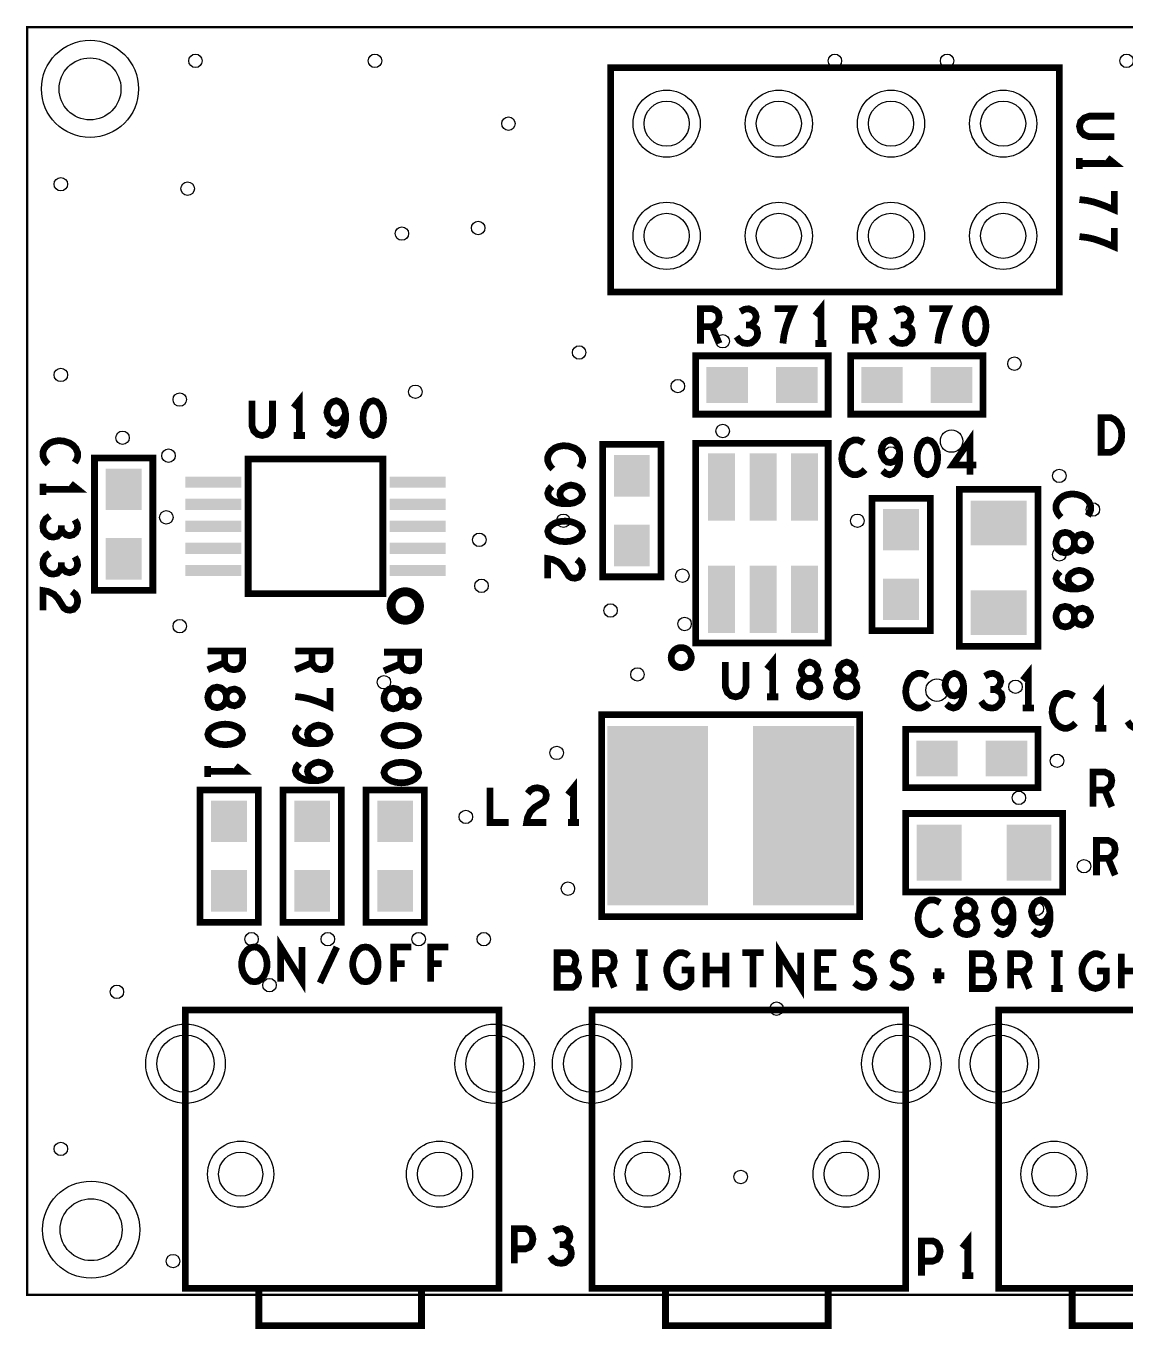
# Model space of a CAD drawing. Extents: x 0 to 2.58, y -0.03 to 1.13.
# Drawn here: x -0.001 to 0.979, y -0.03 to 1.131 of the extents above; entities that cross this region are included whole.
import ezdxf

# ---------------------------------------------------------------- set-up
doc = ezdxf.new("R2010")
doc.units = 0
doc.layers.get('0').update_dxf_attribs({"linetype": 'CONTINUOUS'})
for name, color, linetype in [('DP_TO_EDP_V07-1', 7, 'CONTINUOUS'), ('OUTLINE_ART', 2, 'CONTINUOUS'), ('PIN_TOP_ART', 1, 'CONTINUOUS'), ('SILKSCREEN_TOP_', 3, 'CONTINUOUS')]:
    doc.layers.add(name, color=color, linetype=linetype)

# ---------------------------------------------------------------- blocks, each defined once
blk = doc.blocks.new('ROUND_1')
blk.add_circle((0, 0), 0.0433)
blk = doc.blocks.new('ROUND_3')
blk.add_circle((0, 0), 0.0354)
blk = doc.blocks.new('RECTANGLE_33')
blk.add_solid([(0.025, 0.02), (0.025, -0.02), (-0.025, 0.02), (-0.025, -0.02)])
blk = doc.blocks.new('ROUND_4')
blk.add_circle((0, 0), 0.0295)
blk = doc.blocks.new('RECTANGLE_37')
blk.add_solid([(0.016, 0.0185), (0.016, -0.0185), (-0.016, 0.0185), (-0.016, -0.0185)])
blk = doc.blocks.new('RECTANGLE_31')
blk.add_solid([(0.025, 0.005), (0.025, -0.005), (-0.025, 0.005), (-0.025, -0.005)])
blk = doc.blocks.new('RECTANGLE_29')
blk.add_solid([(0.045, 0.08), (0.045, -0.08), (-0.045, 0.08), (-0.045, -0.08)])
blk = doc.blocks.new('RECTANGLE_35')
blk.add_solid([(0.012, 0.03), (0.012, -0.03), (-0.012, 0.03), (-0.012, -0.03)])
blk = doc.blocks.new('ROUND_5')
blk.add_circle((0, 0), 0.0299)
blk = doc.blocks.new('RECTANGLE_38')
blk.add_solid([(0.0185, 0.016), (0.0185, -0.016), (-0.0185, 0.016), (-0.0185, -0.016)])
blk = doc.blocks.new('RECTANGLE_34')
blk.add_solid([(0.02, 0.025), (0.02, -0.025), (-0.02, 0.025), (-0.02, -0.025)])
blk = doc.blocks.new('ROUND_70')
blk.add_circle((0, 0), 0.006)
blk = doc.blocks.new('ROUND_2')
blk.add_circle((0, 0), 0.01)
blk = doc.blocks.new('ROUND_76')
blk.add_circle((0, 0), 0.0197)
blk = doc.blocks.new('ROUND_77')
blk.add_circle((0, 0), 0.0201)
blk = doc.blocks.new('ROUND_14')
blk.add_circle((0, 0), 0.0256)
blk = doc.blocks.new('ROUND_78')
blk.add_circle((0, 0), 0.0276)

msp = doc.modelspace()

# ---------------------------------------------------------------- linework, layer by layer
at = {"layer": 'OUTLINE_ART', "const_width": 0.002}
msp.add_lwpolyline([(0, 0), (2.581, 0), (2.581, 1.13), (0, 1.13), (0, 0)], dxfattribs=at)
at = {"layer": 'SILKSCREEN_TOP_', "const_width": 0.006}
for points in [[(0.92, 0.894), (0.52, 0.894), (0.52, 1.094), (0.92, 1.094), (0.92, 0.894)], [(0.969, 1.05067), (0.94678, 1.05067), (0.94213, 1.049), (0.93903, 1.04567), (0.938, 1.0415), (0.93903, 1.03733), (0.94213, 1.034), (0.94678, 1.03233), (0.969, 1.03233)], [(0.938, 1.0085), (0.969, 1.0085), (0.9628, 1.0135)], [(0.938, 1.0135), (0.938, 1.0035)], [(0.938, 0.97633), (0.94472, 0.9755), (0.9504, 0.97425), (0.95557, 0.97258), (0.96125, 0.9705), (0.969, 0.96717), (0.969, 0.98383)], [(0.938, 0.94333), (0.94472, 0.9425), (0.9504, 0.94125), (0.95557, 0.93958), (0.96125, 0.9375), (0.969, 0.93417), (0.969, 0.95083)], [(0.7075, 0.848), (0.7075, 0.879), (0.7025, 0.8728)], [(0.60017, 0.848), (0.60017, 0.879), (0.61058, 0.879), (0.61392, 0.87745), (0.616, 0.87538), (0.61683, 0.87125), (0.616, 0.86712), (0.6135, 0.86453), (0.61058, 0.86298), (0.60017, 0.86298)], [(0.64442, 0.86453), (0.64692, 0.86608), (0.649, 0.86867), (0.64983, 0.87177), (0.649, 0.87487), (0.64692, 0.87745), (0.64317, 0.879), (0.63942, 0.87848), (0.63567, 0.87642)], [(0.67367, 0.848), (0.6745, 0.85472), (0.67575, 0.8604), (0.67742, 0.86557), (0.6795, 0.87125), (0.68283, 0.879), (0.66617, 0.879)], [(0.73817, 0.848), (0.73817, 0.879), (0.74858, 0.879), (0.75192, 0.87745), (0.754, 0.87538), (0.75483, 0.87125), (0.754, 0.86712), (0.7515, 0.86453), (0.74858, 0.86298), (0.73817, 0.86298)], [(0.78242, 0.86453), (0.78492, 0.86608), (0.787, 0.86867), (0.78783, 0.87177), (0.787, 0.87487), (0.78492, 0.87745), (0.78117, 0.879), (0.77742, 0.87848), (0.77367, 0.87642)], [(0.81167, 0.848), (0.8125, 0.85472), (0.81375, 0.8604), (0.81542, 0.86557), (0.8175, 0.87125), (0.82083, 0.879), (0.80417, 0.879)], [(0.8455, 0.879), (0.84217, 0.87797), (0.83967, 0.87538), (0.838, 0.87228), (0.83675, 0.86815), (0.83633, 0.8635), (0.83675, 0.85885), (0.838, 0.85472), (0.83967, 0.85162), (0.84217, 0.84903), (0.8455, 0.848), (0.84883, 0.84903), (0.85133, 0.85162), (0.853, 0.85472), (0.85425, 0.85885), (0.85467, 0.8635), (0.85425, 0.86815), (0.853, 0.87228), (0.85133, 0.87538), (0.84883, 0.87797), (0.8455, 0.879)], [(0.61058, 0.86298), (0.61683, 0.848)], [(0.63233, 0.8542), (0.63483, 0.85058), (0.63817, 0.84852), (0.64192, 0.848), (0.64525, 0.84852), (0.64858, 0.8511), (0.65067, 0.8542), (0.65108, 0.8573), (0.65025, 0.86092), (0.64733, 0.8635), (0.64442, 0.86453), (0.64067, 0.86453)], [(0.74858, 0.86298), (0.75483, 0.848)], [(0.77033, 0.8542), (0.77283, 0.85058), (0.77617, 0.84852), (0.77992, 0.848), (0.78325, 0.84852), (0.78658, 0.8511), (0.78867, 0.8542), (0.78908, 0.8573), (0.78825, 0.86092), (0.78533, 0.8635), (0.78242, 0.86453), (0.77867, 0.86453)], [(0.7025, 0.848), (0.7125, 0.848)], [(0.596, 0.837), (0.596, 0.785), (0.714, 0.785), (0.714, 0.837), (0.596, 0.837)], [(0.734, 0.837), (0.734, 0.785), (0.852, 0.785), (0.852, 0.837), (0.734, 0.837)], [(0.2425, 0.766), (0.2425, 0.797), (0.2375, 0.7908)], [(0.20033, 0.797), (0.20033, 0.77478), (0.202, 0.77013), (0.20533, 0.76703), (0.2095, 0.766), (0.21367, 0.76703), (0.217, 0.77013), (0.21867, 0.77478), (0.21867, 0.797)], [(0.26842, 0.76962), (0.27133, 0.76703), (0.27467, 0.766), (0.278, 0.76703), (0.28092, 0.77013), (0.283, 0.77478), (0.28383, 0.77943), (0.28383, 0.78512), (0.283, 0.78977), (0.28092, 0.7939), (0.27842, 0.79597), (0.2755, 0.797), (0.27217, 0.79597), (0.26967, 0.7939), (0.268, 0.7908), (0.26717, 0.78667), (0.268, 0.78305), (0.27008, 0.77943), (0.27258, 0.77737), (0.2755, 0.77685), (0.27883, 0.77788), (0.28133, 0.78047), (0.28383, 0.78512)], [(0.3085, 0.797), (0.30517, 0.79597), (0.30267, 0.79338), (0.301, 0.79028), (0.29975, 0.78615), (0.29933, 0.7815), (0.29975, 0.77685), (0.301, 0.77272), (0.30267, 0.76962), (0.30517, 0.76703), (0.3085, 0.766), (0.31183, 0.76703), (0.31433, 0.76962), (0.316, 0.77272), (0.31725, 0.77685), (0.31767, 0.7815), (0.31725, 0.78615), (0.316, 0.79028), (0.31433, 0.79338), (0.31183, 0.79597), (0.3085, 0.797)], [(0.95733, 0.751), (0.95733, 0.782), (0.96567, 0.782), (0.969, 0.78045), (0.9715, 0.77838), (0.97358, 0.77528), (0.97525, 0.77167), (0.97567, 0.7665), (0.97525, 0.76133), (0.97358, 0.75772), (0.9715, 0.75462), (0.969, 0.75255), (0.96567, 0.751), (0.95733, 0.751)], [(0.2375, 0.766), (0.2475, 0.766)], [(0.8405, 0.731), (0.8405, 0.762), (0.82508, 0.73978), (0.84592, 0.73978)], [(0.04242, 0.74183), (0.04397, 0.74433), (0.045, 0.74725), (0.045, 0.75058), (0.04345, 0.75433), (0.04087, 0.75725), (0.03777, 0.75933), (0.0326, 0.761), (0.02795, 0.76142), (0.0233, 0.76058), (0.0202, 0.75933), (0.0171, 0.75683), (0.01503, 0.75392), (0.014, 0.751), (0.014, 0.74808), (0.01503, 0.74517), (0.01658, 0.74267), (0.01865, 0.74058)], [(0.49242, 0.73733), (0.49397, 0.73983), (0.495, 0.74275), (0.495, 0.74608), (0.49345, 0.74983), (0.49087, 0.75275), (0.48777, 0.75483), (0.4826, 0.7565), (0.47795, 0.75692), (0.4733, 0.75608), (0.4702, 0.75483), (0.4671, 0.75233), (0.46503, 0.74942), (0.464, 0.7465), (0.464, 0.74358), (0.46503, 0.74067), (0.46658, 0.73817), (0.46865, 0.73608)], [(0.565, 0.758), (0.513, 0.758), (0.513, 0.64), (0.565, 0.64), (0.565, 0.758)], [(0.597, 0.581), (0.714, 0.581), (0.714, 0.759), (0.596, 0.759), (0.596, 0.581), (0.597, 0.581)], [(0.74567, 0.75942), (0.74317, 0.76097), (0.74025, 0.762), (0.73692, 0.762), (0.73317, 0.76045), (0.73025, 0.75787), (0.72817, 0.75477), (0.7265, 0.7496), (0.72608, 0.74495), (0.72692, 0.7403), (0.72817, 0.7372), (0.73067, 0.7341), (0.73358, 0.73203), (0.7365, 0.731), (0.73942, 0.731), (0.74233, 0.73203), (0.74483, 0.73358), (0.74692, 0.73565)], [(0.76242, 0.73462), (0.76533, 0.73203), (0.76867, 0.731), (0.772, 0.73203), (0.77492, 0.73513), (0.777, 0.73978), (0.77783, 0.74443), (0.77783, 0.75012), (0.777, 0.75477), (0.77492, 0.7589), (0.77242, 0.76097), (0.7695, 0.762), (0.76617, 0.76097), (0.76367, 0.7589), (0.762, 0.7558), (0.76117, 0.75167), (0.762, 0.74805), (0.76408, 0.74443), (0.76658, 0.74237), (0.7695, 0.74185), (0.77283, 0.74288), (0.77533, 0.74547), (0.77783, 0.75012)], [(0.8025, 0.762), (0.79917, 0.76097), (0.79667, 0.75838), (0.795, 0.75528), (0.79375, 0.75115), (0.79333, 0.7465), (0.79375, 0.74185), (0.795, 0.73772), (0.79667, 0.73462), (0.79917, 0.73203), (0.8025, 0.731), (0.80583, 0.73203), (0.80833, 0.73462), (0.81, 0.73772), (0.81125, 0.74185), (0.81167, 0.7465), (0.81125, 0.75115), (0.81, 0.75528), (0.80833, 0.75838), (0.80583, 0.76097), (0.8025, 0.762)], [(0.06, 0.628), (0.112, 0.628), (0.112, 0.746), (0.06, 0.746), (0.06, 0.628)], [(0.317, 0.625), (0.317, 0.745), (0.197, 0.745), (0.197, 0.625), (0.317, 0.625)], [(0.014, 0.718), (0.045, 0.718), (0.0388, 0.723)], [(0.014, 0.723), (0.014, 0.713)], [(0.46762, 0.72058), (0.46503, 0.71767), (0.464, 0.71433), (0.46503, 0.711), (0.46813, 0.70808), (0.47278, 0.706), (0.47743, 0.70517), (0.48312, 0.70517), (0.48777, 0.706), (0.4919, 0.70808), (0.49397, 0.71058), (0.495, 0.7135), (0.49397, 0.71683), (0.4919, 0.71933), (0.4888, 0.721), (0.48467, 0.72183), (0.48105, 0.721), (0.47743, 0.71892), (0.47537, 0.71642), (0.47485, 0.7135), (0.47588, 0.71017), (0.47847, 0.70767), (0.48312, 0.70517)], [(0.831, 0.578), (0.901, 0.578), (0.901, 0.718), (0.831, 0.718), (0.831, 0.578)], [(0.753, 0.592), (0.805, 0.592), (0.805, 0.71), (0.753, 0.71), (0.753, 0.592)], [(0.94542, 0.69433), (0.94697, 0.69683), (0.948, 0.69975), (0.948, 0.70308), (0.94645, 0.70683), (0.94387, 0.70975), (0.94077, 0.71183), (0.9356, 0.7135), (0.93095, 0.71392), (0.9263, 0.71308), (0.9232, 0.71183), (0.9201, 0.70933), (0.91803, 0.70642), (0.917, 0.7035), (0.917, 0.70058), (0.91803, 0.69767), (0.91958, 0.69517), (0.92165, 0.69308)], [(0.0202, 0.69417), (0.01658, 0.69167), (0.01452, 0.68833), (0.014, 0.68458), (0.01452, 0.68125), (0.0171, 0.67792), (0.0202, 0.67583), (0.0233, 0.67542), (0.02692, 0.67625), (0.0295, 0.67917), (0.03053, 0.68208), (0.03053, 0.68583)], [(0.03053, 0.68208), (0.03208, 0.67958), (0.03467, 0.6775), (0.03777, 0.67667), (0.04087, 0.6775), (0.04345, 0.67958), (0.045, 0.68333), (0.04448, 0.68708), (0.04242, 0.69083)], [(0.495, 0.6805), (0.49397, 0.68383), (0.49138, 0.68633), (0.48828, 0.688), (0.48415, 0.68925), (0.4795, 0.68967), (0.47485, 0.68925), (0.47072, 0.688), (0.46762, 0.68633), (0.46503, 0.68383), (0.464, 0.6805), (0.46503, 0.67717), (0.46762, 0.67467), (0.47072, 0.673), (0.47485, 0.67175), (0.4795, 0.67133), (0.48415, 0.67175), (0.48828, 0.673), (0.49138, 0.67467), (0.49397, 0.67717), (0.495, 0.6805)], [(0.917, 0.6705), (0.91752, 0.66758), (0.91907, 0.66425), (0.92165, 0.66217), (0.92527, 0.66133), (0.92888, 0.66217), (0.93198, 0.66467), (0.93353, 0.66842), (0.93353, 0.67258), (0.93457, 0.67508), (0.93715, 0.67717), (0.94077, 0.678), (0.94438, 0.67675), (0.94697, 0.67383), (0.948, 0.6705), (0.94697, 0.66717), (0.94438, 0.66425), (0.94077, 0.663), (0.93715, 0.66383), (0.93457, 0.66592), (0.93353, 0.66842), (0.93353, 0.67258), (0.93198, 0.67633), (0.92888, 0.67883), (0.92527, 0.67967), (0.92165, 0.67883), (0.91907, 0.67675), (0.91752, 0.67342), (0.917, 0.6705)], [(0.0202, 0.66117), (0.01658, 0.65867), (0.01452, 0.65533), (0.014, 0.65158), (0.01452, 0.64825), (0.0171, 0.64492), (0.0202, 0.64283), (0.0233, 0.64242), (0.02692, 0.64325), (0.0295, 0.64617), (0.03053, 0.64908), (0.03053, 0.65283)], [(0.03053, 0.64908), (0.03208, 0.64658), (0.03467, 0.6445), (0.03777, 0.64367), (0.04087, 0.6445), (0.04345, 0.64658), (0.045, 0.65033), (0.04448, 0.65408), (0.04242, 0.65783)], [(0.48983, 0.65542), (0.49293, 0.65292), (0.49448, 0.65), (0.495, 0.64667), (0.49397, 0.6425), (0.49138, 0.63958), (0.48828, 0.63875), (0.48518, 0.63917), (0.4826, 0.64083), (0.47743, 0.64917), (0.47382, 0.65292), (0.46865, 0.65542), (0.464, 0.65625), (0.464, 0.63875)], [(0.92062, 0.64458), (0.91803, 0.64167), (0.917, 0.63833), (0.91803, 0.635), (0.92113, 0.63208), (0.92578, 0.63), (0.93043, 0.62917), (0.93612, 0.62917), (0.94077, 0.63), (0.9449, 0.63208), (0.94697, 0.63458), (0.948, 0.6375), (0.94697, 0.64083), (0.9449, 0.64333), (0.9418, 0.645), (0.93767, 0.64583), (0.93405, 0.645), (0.93043, 0.64292), (0.92837, 0.64042), (0.92785, 0.6375), (0.92888, 0.63417), (0.93147, 0.63167), (0.93612, 0.62917)], [(0.03983, 0.62692), (0.04293, 0.62442), (0.04448, 0.6215), (0.045, 0.61817), (0.04397, 0.614), (0.04138, 0.61108), (0.03828, 0.61025), (0.03518, 0.61067), (0.0326, 0.61233), (0.02743, 0.62067), (0.02382, 0.62442), (0.01865, 0.62692), (0.014, 0.62775), (0.014, 0.61025)], [(0.917, 0.6045), (0.91752, 0.60158), (0.91907, 0.59825), (0.92165, 0.59617), (0.92527, 0.59533), (0.92888, 0.59617), (0.93198, 0.59867), (0.93353, 0.60242), (0.93353, 0.60658), (0.93457, 0.60908), (0.93715, 0.61117), (0.94077, 0.612), (0.94438, 0.61075), (0.94697, 0.60783), (0.948, 0.6045), (0.94697, 0.60117), (0.94438, 0.59825), (0.94077, 0.597), (0.93715, 0.59783), (0.93457, 0.59992), (0.93353, 0.60242), (0.93353, 0.60658), (0.93198, 0.61033), (0.92888, 0.61283), (0.92527, 0.61367), (0.92165, 0.61283), (0.91907, 0.61075), (0.91752, 0.60742), (0.917, 0.6045)], [(0.161, 0.57383), (0.192, 0.57383), (0.192, 0.56342), (0.19045, 0.56008), (0.18838, 0.558), (0.18425, 0.55717), (0.18012, 0.558), (0.17753, 0.5605), (0.17598, 0.56342), (0.17598, 0.57383)], [(0.239, 0.57383), (0.27, 0.57383), (0.27, 0.56342), (0.26845, 0.56008), (0.26638, 0.558), (0.26225, 0.55717), (0.25812, 0.558), (0.25553, 0.5605), (0.25398, 0.56342), (0.25398, 0.57383)], [(0.318, 0.57283), (0.349, 0.57283), (0.349, 0.56242), (0.34745, 0.55908), (0.34538, 0.557), (0.34125, 0.55617), (0.33712, 0.557), (0.33453, 0.5595), (0.33298, 0.56242), (0.33298, 0.57283)], [(0.6645, 0.533), (0.6645, 0.564), (0.6595, 0.5578)], [(0.17598, 0.56342), (0.161, 0.55717)], [(0.25398, 0.56342), (0.239, 0.55717)], [(0.33298, 0.56242), (0.318, 0.55617)], [(0.62233, 0.564), (0.62233, 0.54178), (0.624, 0.53713), (0.62733, 0.53403), (0.6315, 0.533), (0.63567, 0.53403), (0.639, 0.53713), (0.64067, 0.54178), (0.64067, 0.564)], [(0.6975, 0.533), (0.70042, 0.53352), (0.70375, 0.53507), (0.70583, 0.53765), (0.70667, 0.54127), (0.70583, 0.54488), (0.70333, 0.54798), (0.69958, 0.54953), (0.69542, 0.54953), (0.69292, 0.55057), (0.69083, 0.55315), (0.69, 0.55677), (0.69125, 0.56038), (0.69417, 0.56297), (0.6975, 0.564), (0.70083, 0.56297), (0.70375, 0.56038), (0.705, 0.55677), (0.70417, 0.55315), (0.70208, 0.55057), (0.69958, 0.54953), (0.69542, 0.54953), (0.69167, 0.54798), (0.68917, 0.54488), (0.68833, 0.54127), (0.68917, 0.53765), (0.69125, 0.53507), (0.69458, 0.53352), (0.6975, 0.533)], [(0.7305, 0.533), (0.73342, 0.53352), (0.73675, 0.53507), (0.73883, 0.53765), (0.73967, 0.54127), (0.73883, 0.54488), (0.73633, 0.54798), (0.73258, 0.54953), (0.72842, 0.54953), (0.72592, 0.55057), (0.72383, 0.55315), (0.723, 0.55677), (0.72425, 0.56038), (0.72717, 0.56297), (0.7305, 0.564), (0.73383, 0.56297), (0.73675, 0.56038), (0.738, 0.55677), (0.73717, 0.55315), (0.73508, 0.55057), (0.73258, 0.54953), (0.72842, 0.54953), (0.72467, 0.54798), (0.72217, 0.54488), (0.72133, 0.54127), (0.72217, 0.53765), (0.72425, 0.53507), (0.72758, 0.53352), (0.7305, 0.533)], [(0.8925, 0.523), (0.8925, 0.554), (0.8875, 0.5478)], [(0.80267, 0.55142), (0.80017, 0.55297), (0.79725, 0.554), (0.79392, 0.554), (0.79017, 0.55245), (0.78725, 0.54987), (0.78517, 0.54677), (0.7835, 0.5416), (0.78308, 0.53695), (0.78392, 0.5323), (0.78517, 0.5292), (0.78767, 0.5261), (0.79058, 0.52403), (0.7935, 0.523), (0.79642, 0.523), (0.79933, 0.52403), (0.80183, 0.52558), (0.80392, 0.52765)], [(0.81942, 0.52662), (0.82233, 0.52403), (0.82567, 0.523), (0.829, 0.52403), (0.83192, 0.52713), (0.834, 0.53178), (0.83483, 0.53643), (0.83483, 0.54212), (0.834, 0.54677), (0.83192, 0.5509), (0.82942, 0.55297), (0.8265, 0.554), (0.82317, 0.55297), (0.82067, 0.5509), (0.819, 0.5478), (0.81817, 0.54367), (0.819, 0.54005), (0.82108, 0.53643), (0.82358, 0.53437), (0.8265, 0.53385), (0.82983, 0.53488), (0.83233, 0.53747), (0.83483, 0.54212)], [(0.86242, 0.53953), (0.86492, 0.54108), (0.867, 0.54367), (0.86783, 0.54677), (0.867, 0.54987), (0.86492, 0.55245), (0.86117, 0.554), (0.85742, 0.55348), (0.85367, 0.55142)], [(0.161, 0.5325), (0.16152, 0.52958), (0.16307, 0.52625), (0.16565, 0.52417), (0.16927, 0.52333), (0.17288, 0.52417), (0.17598, 0.52667), (0.17753, 0.53042), (0.17753, 0.53458), (0.17857, 0.53708), (0.18115, 0.53917), (0.18477, 0.54), (0.18838, 0.53875), (0.19097, 0.53583), (0.192, 0.5325), (0.19097, 0.52917), (0.18838, 0.52625), (0.18477, 0.525), (0.18115, 0.52583), (0.17857, 0.52792), (0.17753, 0.53042), (0.17753, 0.53458), (0.17598, 0.53833), (0.17288, 0.54083), (0.16927, 0.54167), (0.16565, 0.54083), (0.16307, 0.53875), (0.16152, 0.53542), (0.161, 0.5325)], [(0.239, 0.53333), (0.24572, 0.5325), (0.2514, 0.53125), (0.25657, 0.52958), (0.26225, 0.5275), (0.27, 0.52417), (0.27, 0.54083)], [(0.318, 0.5315), (0.31852, 0.52858), (0.32007, 0.52525), (0.32265, 0.52317), (0.32627, 0.52233), (0.32988, 0.52317), (0.33298, 0.52567), (0.33453, 0.52942), (0.33453, 0.53358), (0.33557, 0.53608), (0.33815, 0.53817), (0.34177, 0.539), (0.34538, 0.53775), (0.34797, 0.53483), (0.349, 0.5315), (0.34797, 0.52817), (0.34538, 0.52525), (0.34177, 0.524), (0.33815, 0.52483), (0.33557, 0.52692), (0.33453, 0.52942), (0.33453, 0.53358), (0.33298, 0.53733), (0.32988, 0.53983), (0.32627, 0.54067), (0.32265, 0.53983), (0.32007, 0.53775), (0.31852, 0.53442), (0.318, 0.5315)], [(0.6595, 0.533), (0.6695, 0.533)], [(0.85033, 0.5292), (0.85283, 0.52558), (0.85617, 0.52352), (0.85992, 0.523), (0.86325, 0.52352), (0.86658, 0.5261), (0.86867, 0.5292), (0.86908, 0.5323), (0.86825, 0.53592), (0.86533, 0.5385), (0.86242, 0.53953), (0.85867, 0.53953)], [(0.93317, 0.53342), (0.93067, 0.53497), (0.92775, 0.536), (0.92442, 0.536), (0.92067, 0.53445), (0.91775, 0.53187), (0.91567, 0.52877), (0.914, 0.5236), (0.91358, 0.51895), (0.91442, 0.5143), (0.91567, 0.5112), (0.91817, 0.5081), (0.92108, 0.50603), (0.924, 0.505), (0.92692, 0.505), (0.92983, 0.50603), (0.93233, 0.50758), (0.93442, 0.50965)], [(0.957, 0.505), (0.957, 0.536), (0.952, 0.5298)], [(0.8875, 0.523), (0.8975, 0.523)], [(0.98083, 0.5112), (0.98333, 0.50758), (0.98667, 0.50552), (0.99042, 0.505), (0.99375, 0.50552), (0.99708, 0.5081), (0.99917, 0.5112), (0.99958, 0.5143), (0.99875, 0.51792), (0.99583, 0.5205), (0.99292, 0.52153), (0.98917, 0.52153)], [(0.192, 0.4995), (0.19097, 0.50283), (0.18838, 0.50533), (0.18528, 0.507), (0.18115, 0.50825), (0.1765, 0.50867), (0.17185, 0.50825), (0.16772, 0.507), (0.16462, 0.50533), (0.16203, 0.50283), (0.161, 0.4995), (0.16203, 0.49617), (0.16462, 0.49367), (0.16772, 0.492), (0.17185, 0.49075), (0.1765, 0.49033), (0.18115, 0.49075), (0.18528, 0.492), (0.18838, 0.49367), (0.19097, 0.49617), (0.192, 0.4995)], [(0.512, 0.517), (0.742, 0.517), (0.742, 0.337), (0.512, 0.337), (0.512, 0.517)], [(0.24262, 0.50658), (0.24003, 0.50367), (0.239, 0.50033), (0.24003, 0.497), (0.24313, 0.49408), (0.24778, 0.492), (0.25243, 0.49117), (0.25812, 0.49117), (0.26277, 0.492), (0.2669, 0.49408), (0.26897, 0.49658), (0.27, 0.4995), (0.26897, 0.50283), (0.2669, 0.50533), (0.2638, 0.507), (0.25967, 0.50783), (0.25605, 0.507), (0.25243, 0.50492), (0.25037, 0.50242), (0.24985, 0.4995), (0.25088, 0.49617), (0.25347, 0.49367), (0.25812, 0.49117)], [(0.349, 0.4985), (0.34797, 0.50183), (0.34538, 0.50433), (0.34228, 0.506), (0.33815, 0.50725), (0.3335, 0.50767), (0.32885, 0.50725), (0.32472, 0.506), (0.32162, 0.50433), (0.31903, 0.50183), (0.318, 0.4985), (0.31903, 0.49517), (0.32162, 0.49267), (0.32472, 0.491), (0.32885, 0.48975), (0.3335, 0.48933), (0.33815, 0.48975), (0.34228, 0.491), (0.34538, 0.49267), (0.34797, 0.49517), (0.349, 0.4985)], [(0.783, 0.504), (0.783, 0.452), (0.901, 0.452), (0.901, 0.504), (0.783, 0.504)], [(0.952, 0.505), (0.962, 0.505)], [(0.24262, 0.47358), (0.24003, 0.47067), (0.239, 0.46733), (0.24003, 0.464), (0.24313, 0.46108), (0.24778, 0.459), (0.25243, 0.45817), (0.25812, 0.45817), (0.26277, 0.459), (0.2669, 0.46108), (0.26897, 0.46358), (0.27, 0.4665), (0.26897, 0.46983), (0.2669, 0.47233), (0.2638, 0.474), (0.25967, 0.47483), (0.25605, 0.474), (0.25243, 0.47192), (0.25037, 0.46942), (0.24985, 0.4665), (0.25088, 0.46317), (0.25347, 0.46067), (0.25812, 0.45817)], [(0.349, 0.4655), (0.34797, 0.46883), (0.34538, 0.47133), (0.34228, 0.473), (0.33815, 0.47425), (0.3335, 0.47467), (0.32885, 0.47425), (0.32472, 0.473), (0.32162, 0.47133), (0.31903, 0.46883), (0.318, 0.4655), (0.31903, 0.46217), (0.32162, 0.45967), (0.32472, 0.458), (0.32885, 0.45675), (0.3335, 0.45633), (0.33815, 0.45675), (0.34228, 0.458), (0.34538, 0.45967), (0.34797, 0.46217), (0.349, 0.4655)], [(0.161, 0.4665), (0.192, 0.4665), (0.1858, 0.4715)], [(0.161, 0.4715), (0.161, 0.4615)], [(0.95017, 0.435), (0.95017, 0.466), (0.96058, 0.466), (0.96392, 0.46445), (0.966, 0.46238), (0.96683, 0.45825), (0.966, 0.45412), (0.9635, 0.45153), (0.96058, 0.44998), (0.95017, 0.44998)], [(0.154, 0.332), (0.206, 0.332), (0.206, 0.45), (0.154, 0.45), (0.154, 0.332)], [(0.228, 0.332), (0.28, 0.332), (0.28, 0.45), (0.228, 0.45), (0.228, 0.332)], [(0.302, 0.332), (0.354, 0.332), (0.354, 0.45), (0.302, 0.45), (0.302, 0.332)], [(0.41267, 0.452), (0.41267, 0.421), (0.42933, 0.421)], [(0.44608, 0.44683), (0.44858, 0.44993), (0.4515, 0.45148), (0.45483, 0.452), (0.459, 0.45097), (0.46192, 0.44838), (0.46275, 0.44528), (0.46233, 0.44218), (0.46067, 0.4396), (0.45233, 0.43443), (0.44858, 0.43082), (0.44608, 0.42565), (0.44525, 0.421), (0.46275, 0.421)], [(0.487, 0.421), (0.487, 0.452), (0.482, 0.4458)], [(0.96058, 0.44998), (0.96683, 0.435)], [(0.783, 0.429), (0.783, 0.359), (0.923, 0.359), (0.923, 0.429), (0.783, 0.429)], [(0.482, 0.421), (0.492, 0.421)], [(0.95317, 0.374), (0.95317, 0.405), (0.96358, 0.405), (0.96692, 0.40345), (0.969, 0.40138), (0.96983, 0.39725), (0.969, 0.39312), (0.9665, 0.39053), (0.96358, 0.38898), (0.95317, 0.38898)], [(0.96358, 0.38898), (0.96983, 0.374)], [(0.81367, 0.34942), (0.81117, 0.35097), (0.80825, 0.352), (0.80492, 0.352), (0.80117, 0.35045), (0.79825, 0.34787), (0.79617, 0.34477), (0.7945, 0.3396), (0.79408, 0.33495), (0.79492, 0.3303), (0.79617, 0.3272), (0.79867, 0.3241), (0.80158, 0.32203), (0.8045, 0.321), (0.80742, 0.321), (0.81033, 0.32203), (0.81283, 0.32358), (0.81492, 0.32565)], [(0.8375, 0.321), (0.84042, 0.32152), (0.84375, 0.32307), (0.84583, 0.32565), (0.84667, 0.32927), (0.84583, 0.33288), (0.84333, 0.33598), (0.83958, 0.33753), (0.83542, 0.33753), (0.83292, 0.33857), (0.83083, 0.34115), (0.83, 0.34477), (0.83125, 0.34838), (0.83417, 0.35097), (0.8375, 0.352), (0.84083, 0.35097), (0.84375, 0.34838), (0.845, 0.34477), (0.84417, 0.34115), (0.84208, 0.33857), (0.83958, 0.33753), (0.83542, 0.33753), (0.83167, 0.33598), (0.82917, 0.33288), (0.82833, 0.32927), (0.82917, 0.32565), (0.83125, 0.32307), (0.83458, 0.32152), (0.8375, 0.321)], [(0.86342, 0.32462), (0.86633, 0.32203), (0.86967, 0.321), (0.873, 0.32203), (0.87592, 0.32513), (0.878, 0.32978), (0.87883, 0.33443), (0.87883, 0.34012), (0.878, 0.34477), (0.87592, 0.3489), (0.87342, 0.35097), (0.8705, 0.352), (0.86717, 0.35097), (0.86467, 0.3489), (0.863, 0.3458), (0.86217, 0.34167), (0.863, 0.33805), (0.86508, 0.33443), (0.86758, 0.33237), (0.8705, 0.33185), (0.87383, 0.33288), (0.87633, 0.33547), (0.87883, 0.34012)], [(0.89642, 0.32462), (0.89933, 0.32203), (0.90267, 0.321), (0.906, 0.32203), (0.90892, 0.32513), (0.911, 0.32978), (0.91183, 0.33443), (0.91183, 0.34012), (0.911, 0.34477), (0.90892, 0.3489), (0.90642, 0.35097), (0.9035, 0.352), (0.90017, 0.35097), (0.89767, 0.3489), (0.896, 0.3458), (0.89517, 0.34167), (0.896, 0.33805), (0.89808, 0.33443), (0.90058, 0.33237), (0.9035, 0.33185), (0.90683, 0.33288), (0.90933, 0.33547), (0.91183, 0.34012)], [(0.22592, 0.279), (0.22592, 0.31), (0.24508, 0.279), (0.24508, 0.31)], [(0.67042, 0.274), (0.67042, 0.305), (0.68958, 0.274), (0.68958, 0.305)], [(0.2025, 0.279), (0.19917, 0.27952), (0.19625, 0.28158), (0.19375, 0.28468), (0.19208, 0.2883), (0.19125, 0.29243), (0.19125, 0.29657), (0.19208, 0.3007), (0.19375, 0.30432), (0.19625, 0.30742), (0.19917, 0.30948), (0.2025, 0.31), (0.20583, 0.30948), (0.20875, 0.30742), (0.21125, 0.30432), (0.21292, 0.3007), (0.21375, 0.29657), (0.21375, 0.29243), (0.21292, 0.2883), (0.21125, 0.28468), (0.20875, 0.28158), (0.20583, 0.27952), (0.2025, 0.279)], [(0.261, 0.27797), (0.276, 0.31)], [(0.3015, 0.279), (0.29817, 0.27952), (0.29525, 0.28158), (0.29275, 0.28468), (0.29108, 0.2883), (0.29025, 0.29243), (0.29025, 0.29657), (0.29108, 0.3007), (0.29275, 0.30432), (0.29525, 0.30742), (0.29817, 0.30948), (0.3015, 0.31), (0.30483, 0.30948), (0.30775, 0.30742), (0.31025, 0.30432), (0.31192, 0.3007), (0.31275, 0.29657), (0.31275, 0.29243), (0.31192, 0.2883), (0.31025, 0.28468), (0.30775, 0.28158), (0.30483, 0.27952), (0.3015, 0.279)], [(0.32658, 0.279), (0.32658, 0.31), (0.34242, 0.31)], [(0.35958, 0.279), (0.35958, 0.31), (0.37542, 0.31)], [(0.48533, 0.29053), (0.487, 0.29208), (0.48825, 0.29467), (0.48908, 0.29828), (0.48825, 0.30138), (0.48658, 0.30345), (0.48367, 0.305), (0.47242, 0.305), (0.47242, 0.274), (0.48617, 0.274), (0.48908, 0.27607), (0.49075, 0.27917), (0.49158, 0.28278), (0.49075, 0.2864), (0.48825, 0.2895), (0.48533, 0.29053), (0.47242, 0.29053)], [(0.50667, 0.274), (0.50667, 0.305), (0.51708, 0.305), (0.52042, 0.30345), (0.5225, 0.30138), (0.52333, 0.29725), (0.5225, 0.29312), (0.52, 0.29053), (0.51708, 0.28898), (0.50667, 0.28898)], [(0.543, 0.305), (0.553, 0.305)], [(0.548, 0.305), (0.548, 0.274)], [(0.5835, 0.2895), (0.59183, 0.2895), (0.59183, 0.2802), (0.58933, 0.2771), (0.58642, 0.27503), (0.58225, 0.274), (0.57808, 0.27503), (0.57517, 0.2771), (0.57267, 0.2802), (0.571, 0.28382), (0.57017, 0.28795), (0.57017, 0.29157), (0.571, 0.29467), (0.57267, 0.29828), (0.57517, 0.30138), (0.57767, 0.30345), (0.581, 0.305), (0.58392, 0.305), (0.58725, 0.30397), (0.58975, 0.3019)], [(0.60525, 0.274), (0.60525, 0.305)], [(0.62275, 0.305), (0.62275, 0.274)], [(0.63742, 0.305), (0.65658, 0.305)], [(0.647, 0.305), (0.647, 0.274)], [(0.72133, 0.274), (0.70467, 0.274), (0.70467, 0.305), (0.72133, 0.305)], [(0.73725, 0.27813), (0.74058, 0.27555), (0.74433, 0.274), (0.74767, 0.274), (0.751, 0.27555), (0.7535, 0.27813), (0.75475, 0.28175), (0.75392, 0.28537), (0.75183, 0.28847), (0.74808, 0.29053), (0.74308, 0.29157), (0.74017, 0.29363), (0.73892, 0.29725), (0.73975, 0.30087), (0.74183, 0.30345), (0.74475, 0.305), (0.74767, 0.305), (0.75058, 0.30397), (0.75308, 0.30138)], [(0.77025, 0.27813), (0.77358, 0.27555), (0.77733, 0.274), (0.78067, 0.274), (0.784, 0.27555), (0.7865, 0.27813), (0.78775, 0.28175), (0.78692, 0.28537), (0.78483, 0.28847), (0.78108, 0.29053), (0.77608, 0.29157), (0.77317, 0.29363), (0.77192, 0.29725), (0.77275, 0.30087), (0.77483, 0.30345), (0.77775, 0.305), (0.78067, 0.305), (0.78358, 0.30397), (0.78608, 0.30138)], [(0.85533, 0.28953), (0.857, 0.29108), (0.85825, 0.29367), (0.85908, 0.29728), (0.85825, 0.30038), (0.85658, 0.30245), (0.85367, 0.304), (0.84242, 0.304), (0.84242, 0.273), (0.85617, 0.273), (0.85908, 0.27507), (0.86075, 0.27817), (0.86158, 0.28178), (0.86075, 0.2854), (0.85825, 0.2885), (0.85533, 0.28953), (0.84242, 0.28953)], [(0.87667, 0.273), (0.87667, 0.304), (0.88708, 0.304), (0.89042, 0.30245), (0.8925, 0.30038), (0.89333, 0.29625), (0.8925, 0.29212), (0.89, 0.28953), (0.88708, 0.28798), (0.87667, 0.28798)], [(0.913, 0.304), (0.923, 0.304)], [(0.918, 0.304), (0.918, 0.273)], [(0.9535, 0.2885), (0.96183, 0.2885), (0.96183, 0.2792), (0.95933, 0.2761), (0.95642, 0.27403), (0.95225, 0.273), (0.94808, 0.27403), (0.94517, 0.2761), (0.94267, 0.2792), (0.941, 0.28282), (0.94017, 0.28695), (0.94017, 0.29057), (0.941, 0.29367), (0.94267, 0.29728), (0.94517, 0.30038), (0.94767, 0.30245), (0.951, 0.304), (0.95392, 0.304), (0.95725, 0.30297), (0.95975, 0.3009)], [(0.97525, 0.273), (0.97525, 0.304)], [(0.33658, 0.29502), (0.32658, 0.29502)], [(0.36958, 0.29502), (0.35958, 0.29502)], [(0.51708, 0.28898), (0.52333, 0.274)], [(0.62275, 0.2895), (0.60525, 0.2895)], [(0.71467, 0.29002), (0.70467, 0.29002)], [(0.812, 0.29105), (0.812, 0.27762)], [(0.88708, 0.28798), (0.89333, 0.273)], [(0.99275, 0.2885), (0.97525, 0.2885)], [(0.80742, 0.28433), (0.81742, 0.28433)], [(0.543, 0.274), (0.553, 0.274)], [(0.913, 0.273), (0.923, 0.273)], [(0.4205, 0.00569), (0.14097, 0.00569), (0.14097, 0.25372), (0.4205, 0.25372), (0.4205, 0.00569)], [(0.783, 0.00569), (0.50347, 0.00569), (0.50347, 0.25372), (0.783, 0.25372), (0.783, 0.00569)], [(1.1455, 0.00569), (0.86597, 0.00569), (0.86597, 0.25372), (1.1455, 0.25372), (1.1455, 0.00569)], [(0.43417, 0.028), (0.43417, 0.059), (0.44417, 0.059), (0.4475, 0.05745), (0.45, 0.05383), (0.45083, 0.0497), (0.45, 0.04557), (0.44792, 0.04247), (0.44417, 0.04092), (0.43417, 0.04092)], [(0.47842, 0.04453), (0.48092, 0.04608), (0.483, 0.04867), (0.48383, 0.05177), (0.483, 0.05487), (0.48092, 0.05745), (0.47717, 0.059), (0.47342, 0.05848), (0.46967, 0.05642)], [(0.46633, 0.0342), (0.46883, 0.03058), (0.47217, 0.02852), (0.47592, 0.028), (0.47925, 0.02852), (0.48258, 0.0311), (0.48467, 0.0342), (0.48508, 0.0373), (0.48425, 0.04092), (0.48133, 0.0435), (0.47842, 0.04453), (0.47467, 0.04453)], [(0.79717, 0.017), (0.79717, 0.048), (0.80717, 0.048), (0.8105, 0.04645), (0.813, 0.04283), (0.81383, 0.0387), (0.813, 0.03457), (0.81092, 0.03147), (0.80717, 0.02992), (0.79717, 0.02992)], [(0.8385, 0.017), (0.8385, 0.048), (0.8335, 0.0418)], [(0.8335, 0.017), (0.8435, 0.017)], [(0.3515, 0.0055), (0.3515, -0.0275), (0.2065, -0.0275), (0.2065, 0.0055)], [(0.714, 0.0055), (0.714, -0.0275), (0.569, -0.0275), (0.569, 0.0055)], [(1.0765, 0.0055), (1.0765, -0.0275), (0.9315, -0.0275), (0.9315, 0.0055)]]:
    msp.add_lwpolyline(points, dxfattribs=at)
at = {"layer": 'SILKSCREEN_TOP_'}
for points, const_width in [([(0.32435, 0.614, 1), (0.34965, 0.614, 1)], 0.008), ([(0.57406, 0.568, 1), (0.59194, 0.568, 1)], 0.006)]:
    msp.add_lwpolyline(points, format="xyb", close=True, dxfattribs=dict(at, const_width=const_width))

# ---------------------------------------------------------------- block references
at = {"layer": 'DP_TO_EDP_V07-1'}
for name, p in [('ROUND_70', (0.15, 1.1)), ('ROUND_70', (0.31, 1.1)), ('ROUND_70', (0.72, 1.1)), ('ROUND_70', (0.82, 1.1)), ('ROUND_70', (0.98, 1.1)), ('ROUND_78', (0.056, 1.075)), ('ROUND_77', (0.57, 1.044)), ('ROUND_77', (0.67, 1.044)), ('ROUND_77', (0.77, 1.044)), ('ROUND_77', (0.87, 1.044)), ('ROUND_70', (0.429, 1.044)), ('ROUND_70', (0.03, 0.99)), ('ROUND_70', (0.143, 0.986)), ('ROUND_77', (0.57, 0.944)), ('ROUND_77', (0.67, 0.944)), ('ROUND_77', (0.77, 0.944)), ('ROUND_77', (0.87, 0.944)), ('ROUND_70', (0.402, 0.951)), ('ROUND_70', (0.334, 0.946)), ('ROUND_70', (0.62, 0.85)), ('ROUND_70', (0.492, 0.84)), ('ROUND_70', (0.03, 0.82)), ('ROUND_70', (0.88, 0.83)), ('ROUND_70', (0.58, 0.81)), ('ROUND_70', (0.136, 0.798)), ('ROUND_70', (0.346, 0.805)), ('ROUND_70', (0.085, 0.764)), ('ROUND_70', (0.62, 0.77)), ('ROUND_2', (0.824, 0.761)), ('ROUND_70', (0.77, 0.75)), ('ROUND_70', (0.126, 0.748)), ('ROUND_70', (0.92, 0.73)), ('ROUND_70', (0.124, 0.693)), ('ROUND_70', (0.95, 0.7)), ('ROUND_70', (0.478, 0.69)), ('ROUND_70', (0.74, 0.69)), ('ROUND_70', (0.403, 0.673)), ('ROUND_70', (0.92, 0.66)), ('ROUND_70', (0.584, 0.641)), ('ROUND_70', (0.405, 0.632)), ('ROUND_70', (0.52, 0.61)), ('ROUND_70', (0.586, 0.598)), ('ROUND_70', (0.136, 0.596)), ('ROUND_70', (0.544, 0.553)), ('ROUND_70', (0.732, 0.558)), ('ROUND_70', (0.318, 0.546)), ('ROUND_2', (0.811, 0.539)), ('ROUND_70', (0.881, 0.542)), ('ROUND_70', (0.472, 0.483)), ('ROUND_70', (0.918, 0.476)), ('ROUND_70', (0.884, 0.443)), ('ROUND_70', (0.391, 0.426)), ('ROUND_70', (0.942, 0.382)), ('ROUND_70', (0.482, 0.362)), ('ROUND_70', (0.9, 0.344)), ('ROUND_70', (0.2, 0.317)), ('ROUND_70', (0.268, 0.317)), ('ROUND_70', (0.349, 0.317)), ('ROUND_70', (0.407, 0.317)), ('ROUND_70', (0.216, 0.276)), ('ROUND_70', (0.08, 0.27)), ('ROUND_70', (0.668, 0.255)), ('ROUND_14', (0.1411, 0.2059)), ('ROUND_14', (0.4167, 0.2059)), ('ROUND_14', (0.5036, 0.2059)), ('ROUND_14', (0.7792, 0.2059)), ('ROUND_14', (0.8661, 0.2059)), ('ROUND_70', (0.03, 0.13)), ('ROUND_76', (0.1903, 0.1075)), ('ROUND_76', (0.3675, 0.1075)), ('ROUND_76', (0.5528, 0.1075)), ('ROUND_76', (0.73, 0.1075)), ('ROUND_76', (0.9153, 0.1075)), ('ROUND_70', (0.636, 0.105)), ('ROUND_78', (0.057, 0.058)), ('ROUND_70', (0.13, 0.03))]:
    msp.add_blockref(name, p, dxfattribs=at)
at = {"layer": 'PIN_TOP_ART'}
for name, p in [('ROUND_1', (0.056, 1.075)), ('ROUND_5', (0.57, 1.044)), ('ROUND_5', (0.67, 1.044)), ('ROUND_5', (0.77, 1.044)), ('ROUND_5', (0.87, 1.044)), ('ROUND_5', (0.57, 0.944)), ('ROUND_5', (0.67, 0.944)), ('ROUND_5', (0.77, 0.944)), ('ROUND_5', (0.87, 0.944)), ('RECTANGLE_38', (0.624, 0.811)), ('RECTANGLE_38', (0.686, 0.811)), ('RECTANGLE_38', (0.762, 0.811)), ('RECTANGLE_38', (0.824, 0.811)), ('RECTANGLE_37', (0.539, 0.73)), ('RECTANGLE_35', (0.619, 0.72)), ('RECTANGLE_35', (0.656, 0.72)), ('RECTANGLE_35', (0.693, 0.72)), ('RECTANGLE_37', (0.086, 0.718)), ('RECTANGLE_31', (0.166, 0.72438)), ('RECTANGLE_31', (0.348, 0.72438)), ('RECTANGLE_31', (0.166, 0.70469)), ('RECTANGLE_31', (0.348, 0.70469)), ('RECTANGLE_37', (0.779, 0.682)), ('RECTANGLE_33', (0.866, 0.688)), ('RECTANGLE_31', (0.166, 0.685)), ('RECTANGLE_31', (0.348, 0.685)), ('RECTANGLE_37', (0.539, 0.668)), ('RECTANGLE_37', (0.086, 0.656)), ('RECTANGLE_31', (0.166, 0.66531)), ('RECTANGLE_31', (0.348, 0.66531)), ('RECTANGLE_31', (0.166, 0.64562)), ('RECTANGLE_31', (0.348, 0.64562)), ('RECTANGLE_35', (0.619, 0.62)), ('RECTANGLE_35', (0.656, 0.62)), ('RECTANGLE_35', (0.693, 0.62)), ('RECTANGLE_37', (0.779, 0.62)), ('RECTANGLE_33', (0.866, 0.608)), ('RECTANGLE_29', (0.562, 0.427)), ('RECTANGLE_29', (0.692, 0.427)), ('RECTANGLE_38', (0.811, 0.478)), ('RECTANGLE_38', (0.873, 0.478)), ('RECTANGLE_37', (0.18, 0.422)), ('RECTANGLE_37', (0.254, 0.422)), ('RECTANGLE_37', (0.328, 0.422)), ('RECTANGLE_34', (0.813, 0.394)), ('RECTANGLE_34', (0.893, 0.394)), ('RECTANGLE_37', (0.18, 0.36)), ('RECTANGLE_37', (0.254, 0.36)), ('RECTANGLE_37', (0.328, 0.36)), ('ROUND_3', (0.14112, 0.20593)), ('ROUND_3', (0.41671, 0.20593)), ('ROUND_3', (0.50362, 0.20593)), ('ROUND_3', (0.77921, 0.20593)), ('ROUND_3', (0.86612, 0.20593)), ('ROUND_4', (0.19034, 0.1075)), ('ROUND_4', (0.3675, 0.1075)), ('ROUND_4', (0.55284, 0.1075)), ('ROUND_4', (0.73, 0.1075)), ('ROUND_4', (0.91534, 0.1075)), ('ROUND_1', (0.057, 0.058))]:
    msp.add_blockref(name, p, dxfattribs=at)

doc.saveas('drawing.dxf')
